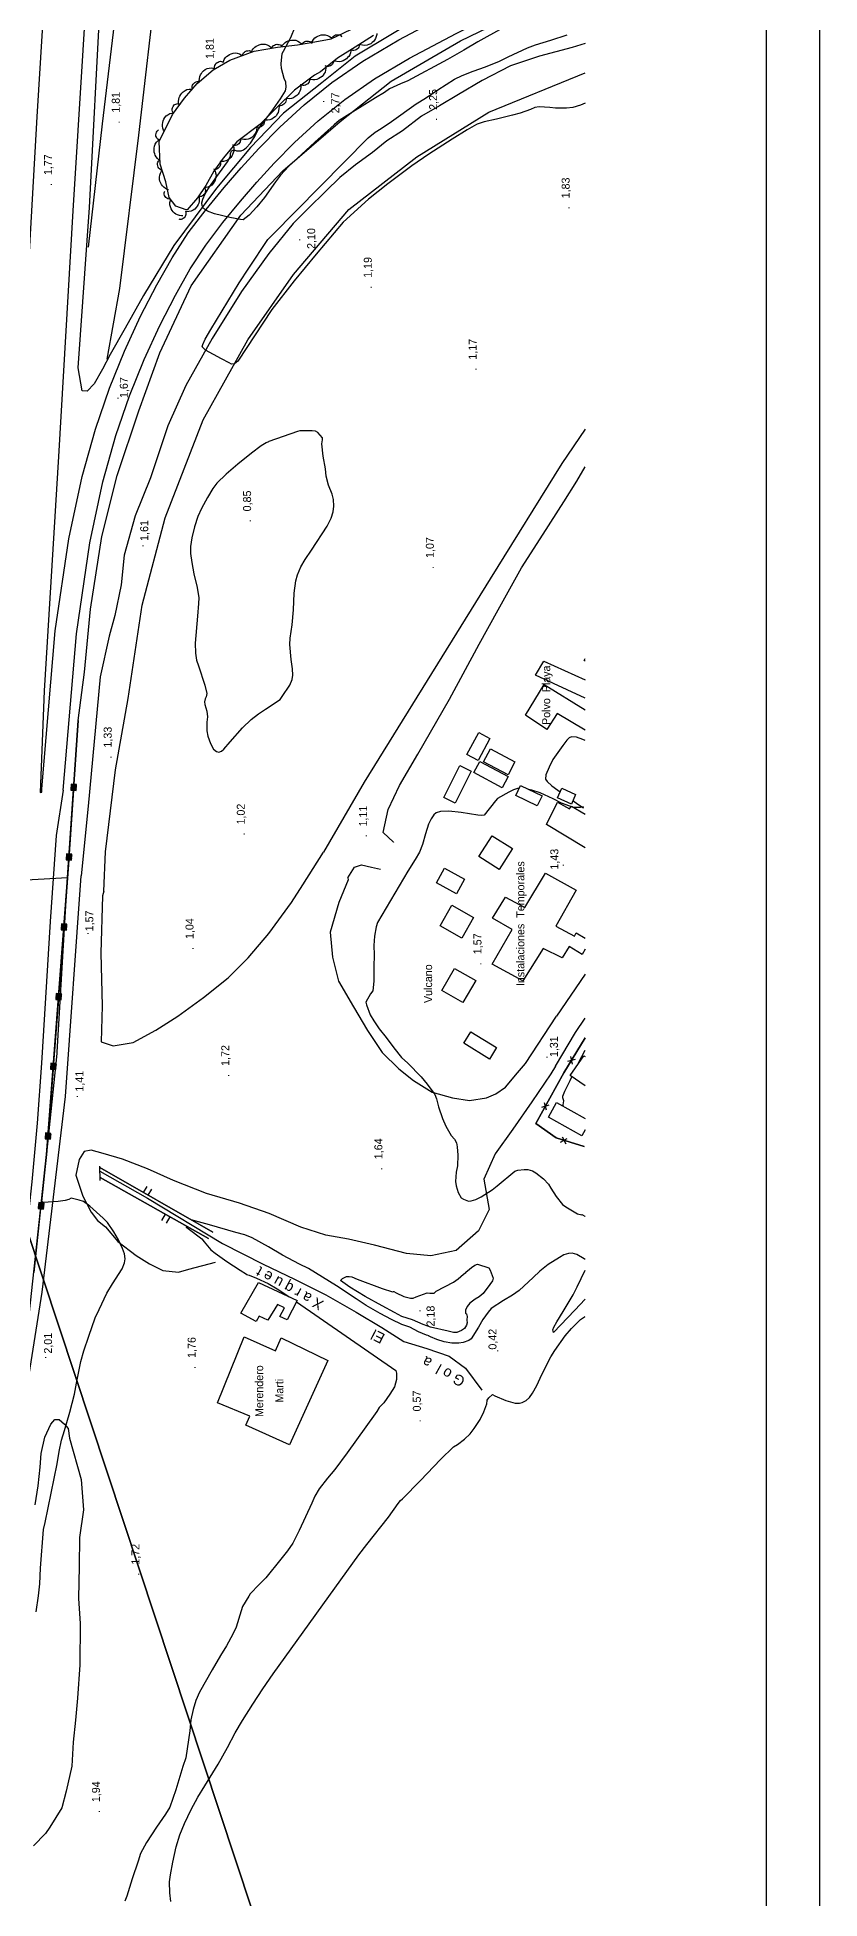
# Model space of a CAD drawing. Extents: x 731854 to 732444, y 4380981 to 4382008.
# Drawn here: x 732297.3 to 732444, y 4381284.5 to 4381633.5 of the extents above; entities that cross this region are included whole.
import ezdxf

# ---------------------------------------------------------------- set-up
doc = ezdxf.new("R2010")
doc.units = 0
doc.linetypes.add('DASHED', pattern=[0])
doc.linetypes.add('HIDDEN', pattern=[0])
doc.layers.get('0').update_dxf_attribs({"linetype": 'CONTINUOUS'})
for name, color, linetype in [('1', 7, 'CONTINUOUS'), ('10', 7, 'CONTINUOUS'), ('11', 7, 'CONTINUOUS'), ('14', 7, 'CONTINUOUS'), ('2', 7, 'CONTINUOUS'), ('24', 7, 'CONTINUOUS'), ('25', 7, 'CONTINUOUS'), ('41', 7, 'CONTINUOUS'), ('44', 7, 'CONTINUOUS'), ('48', 7, 'CONTINUOUS'), ('50', 7, 'CONTINUOUS'), ('53', 7, 'CONTINUOUS'), ('8', 7, 'CONTINUOUS'), ('9', 7, 'CONTINUOUS'), ('PATTERN_CLASS', 7, 'CONTINUOUS')]:
    doc.layers.add(name, color=color, linetype=linetype)

msp = doc.modelspace()

# ---------------------------------------------------------------- linework, layer by layer
at = {"layer": '1', "color": 0, "linetype": 'CONTINUOUS'}
for p, q in [((732400, 4381481.54), (732392.73, 4381485.89)), ((732398.11, 4381441.83), (732396.7, 4381441.47)), ((732397.25, 4381442.38), (732397.58, 4381440.96)), ((732393.2, 4381433.26), (732391.8, 4381432.85)), ((732392.32, 4381433.77), (732392.71, 4381432.37)), ((732395.37, 4381426.35), (732396.66, 4381427.02)), ((732395.68, 4381427.32), (732396.38, 4381426.04)), ((732400, 4381428.61), (732399.38, 4381427.5)), ((732330.22, 4381409.44), (732309.01, 4381421.55)), ((732309.04, 4381419.69), (732329.36, 4381408.25)), ((732317.19, 4381416.88), (732317.85, 4381418.03)), ((732318.06, 4381416.38), (732318.72, 4381417.54)), ((732321.24, 4381412.82), (732320.59, 4381411.66)), ((732322.11, 4381412.33), (732321.46, 4381411.17))]:
    msp.add_line(p, q, dxfattribs=at)
for points in [[(732400, 4381509.58), (732390.69, 4381513.87), (732392.28, 4381516.51), (732400, 4381512.99)], [(732400, 4381516.53), (732399.82, 4381516.61), (732400, 4381517.02)], [(732400, 4381503.55), (732394.73, 4381506.71), (732392.83, 4381503.73), (732388.84, 4381506.36), (732392.32, 4381512.11), (732400, 4381507.37)], [(732382.15, 4381502.03), (732379.94, 4381497.88), (732377.84, 4381499.01), (732380.06, 4381503.15), (732382.15, 4381502.03)], [(732385.54, 4381495.19), (732380.93, 4381497.67), (732382.23, 4381500.09), (732386.84, 4381497.62), (732385.54, 4381495.19)], [(732373.5, 4381490.94), (732376.52, 4381496.98), (732378.65, 4381495.92), (732375.63, 4381489.89), (732373.5, 4381490.94)], [(732380.26, 4381497.68), (732385.55, 4381494.86), (732384.44, 4381492.79), (732379.15, 4381495.62), (732380.26, 4381497.68)], [(732387.89, 4381493.19), (732391.92, 4381491.28), (732391.02, 4381489.4), (732386.99, 4381491.32), (732387.89, 4381493.19)], [(732397.42, 4381489.73), (732394.84, 4381490.89), (732395.64, 4381492.69), (732398.22, 4381491.54), (732397.42, 4381489.73)], [(732392.73, 4381485.89), (732394.83, 4381490.07), (732397.07, 4381488.85), (732397.45, 4381489.35), (732400, 4381487.82)], [(732383.91, 4381477.48), (732380.08, 4381479.91), (732382.54, 4381483.79), (732386.37, 4381481.37), (732383.91, 4381477.48)], [(732375.89, 4381472.92), (732372.14, 4381474.98), (732373.66, 4381477.73), (732377.41, 4381475.67), (732375.89, 4381472.92)], [(732388.33, 4381456.57), (732382.54, 4381459.73), (732386.34, 4381466.21), (732382.6, 4381468.32), (732385.07, 4381472.28), (732388.72, 4381470.33), (732392.56, 4381476.78), (732398.33, 4381473.56), (732394.51, 4381466.81), (732397.99, 4381464.96), (732398.35, 4381465.58), (732400, 4381464.6)], [(732376.87, 4381464.6), (732372.8, 4381466.91), (732375, 4381470.79), (732379.07, 4381468.48), (732376.87, 4381464.6)], [(732400, 4381462.49), (732399.47, 4381461.53), (732397, 4381463), (732395.69, 4381460.89), (732392.14, 4381462.67), (732388.33, 4381456.57)], [(732377.09, 4381452.5), (732373.12, 4381454.79), (732375.51, 4381458.92), (732379.48, 4381456.63), (732377.09, 4381452.5)], [(732382.06, 4381441.92), (732377.26, 4381444.88), (732378.59, 4381447.04), (732383.39, 4381444.08), (732382.06, 4381441.92)], [(732400, 4381445.88), (732396, 4381439.33), (732390.73, 4381429.84), (732394.55, 4381427.14), (732399.8, 4381425.54)], [(732400, 4381436.87), (732397.19, 4381438.8), (732399.76, 4381442.54), (732400, 4381442.37)], [(732399.38, 4381427.5), (732393.12, 4381431), (732394.66, 4381433.76), (732400, 4381430.77)], [(732335.42, 4381394.28), (732338.74, 4381400.04), (732346, 4381396.64), (732344.13, 4381393.01), (732342.78, 4381393.67), (732343.6, 4381395.29), (732342.29, 4381395.89), (732340.52, 4381392.94), (732338.89, 4381393.69), (732338.3, 4381392.71), (732335.42, 4381394.28)], [(732331.05, 4381377.48), (732336.05, 4381389.83), (732341.91, 4381387.2), (732342.98, 4381389.62), (732351.73, 4381385.41), (732344.56, 4381369.57), (732336.4, 4381373.28), (732337.1, 4381374.94), (732331.05, 4381377.48)]]:
    msp.add_lwpolyline(points, dxfattribs=at)
at = {"layer": '10', "color": 0, "linetype": 'CONTINUOUS'}
for p, q in [((732304.92, 4381505.4), (732304.12, 4381493.43)), ((732304.04, 4381492.31), (732303.24, 4381480.34)), ((732303.55, 4381492.42), (732303.62, 4381492.34)), ((732303.56, 4381492.56), (732303.77, 4381492.33)), ((732303.57, 4381492.7), (732303.91, 4381492.32)), ((732303.58, 4381492.84), (732304.05, 4381492.31)), ((732303.59, 4381492.98), (732304.19, 4381492.3)), ((732303.6, 4381493.13), (732304.33, 4381492.29)), ((732303.61, 4381493.27), (732304.47, 4381492.28)), ((732303.62, 4381493.41), (732304.56, 4381492.34)), ((732303.71, 4381493.45), (732304.56, 4381492.48)), ((732303.85, 4381493.44), (732304.57, 4381492.62)), ((732303.99, 4381493.44), (732304.58, 4381492.76)), ((732304.14, 4381493.43), (732304.59, 4381492.9)), ((732304.28, 4381493.42), (732304.6, 4381493.04)), ((732304.42, 4381493.41), (732304.61, 4381493.18)), ((732304.56, 4381493.4), (732304.62, 4381493.33)), ((732302.67, 4381479.33), (732302.75, 4381479.25)), ((732302.68, 4381479.47), (732302.89, 4381479.24)), ((732302.69, 4381479.61), (732303.03, 4381479.23)), ((732302.7, 4381479.75), (732303.17, 4381479.22)), ((732302.71, 4381479.9), (732303.31, 4381479.21)), ((732302.72, 4381480.04), (732303.45, 4381479.2)), ((732302.73, 4381480.18), (732303.59, 4381479.19)), ((732302.74, 4381480.32), (732303.68, 4381479.25)), ((732302.83, 4381480.36), (732303.69, 4381479.39)), ((732302.97, 4381480.36), (732303.7, 4381479.53)), ((732303.12, 4381480.35), (732303.71, 4381479.67)), ((732303.26, 4381480.34), (732303.71, 4381479.81)), ((732303.4, 4381480.33), (732303.72, 4381479.95)), ((732303.54, 4381480.32), (732303.73, 4381480.09)), ((732303.68, 4381480.31), (732303.74, 4381480.24)), ((732302.21, 4381466.14), (732301.3, 4381454.17)), ((732301.73, 4381466.25), (732301.8, 4381466.17)), ((732301.74, 4381466.39), (732301.94, 4381466.16)), ((732301.75, 4381466.53), (732302.08, 4381466.15)), ((732301.76, 4381466.67), (732302.22, 4381466.14)), ((732301.77, 4381466.82), (732302.36, 4381466.13)), ((732301.78, 4381466.96), (732302.5, 4381466.12)), ((732301.79, 4381467.1), (732302.64, 4381466.1)), ((732301.8, 4381467.24), (732302.73, 4381466.16)), ((732301.89, 4381467.28), (732302.74, 4381466.3)), ((732302.04, 4381467.27), (732302.75, 4381466.44)), ((732302.18, 4381467.26), (732302.76, 4381466.58)), ((732302.32, 4381467.25), (732302.77, 4381466.72)), ((732302.46, 4381467.24), (732302.78, 4381466.86)), ((732302.6, 4381467.23), (732302.79, 4381467.01)), ((732302.74, 4381467.22), (732302.8, 4381467.15)), ((732300.77, 4381453.73), (732301.37, 4381453.05)), ((732300.78, 4381453.88), (732301.51, 4381453.03)), ((732300.8, 4381454.02), (732301.65, 4381453.02)), ((732300.81, 4381454.16), (732301.73, 4381453.08)), ((732300.9, 4381454.2), (732301.74, 4381453.22)), ((732301.04, 4381454.19), (732301.75, 4381453.36)), ((732301.18, 4381454.18), (732301.76, 4381453.5)), ((732301.32, 4381454.17), (732301.78, 4381453.64)), ((732301.46, 4381454.16), (732301.79, 4381453.78)), ((732301.6, 4381454.15), (732301.8, 4381453.92)), ((732301.75, 4381454.14), (732301.81, 4381454.07)), ((732301.22, 4381453.06), (732300.31, 4381441.09)), ((732300.73, 4381453.17), (732300.8, 4381453.09)), ((732300.74, 4381453.31), (732300.94, 4381453.08)), ((732300.75, 4381453.45), (732301.08, 4381453.07)), ((732300.76, 4381453.59), (732301.22, 4381453.06)), ((732300.22, 4381439.98), (732299.31, 4381428.01)), ((732299.74, 4381440.09), (732299.81, 4381440.01)), ((732299.75, 4381440.23), (732299.95, 4381440)), ((732299.76, 4381440.37), (732300.09, 4381439.99)), ((732299.77, 4381440.51), (732300.23, 4381439.98)), ((732299.78, 4381440.65), (732300.37, 4381439.96)), ((732299.79, 4381440.79), (732300.51, 4381439.95)), ((732299.8, 4381440.94), (732300.65, 4381439.94)), ((732299.81, 4381441.08), (732300.74, 4381440)), ((732299.9, 4381441.12), (732300.75, 4381440.14)), ((732300.05, 4381441.11), (732300.76, 4381440.28)), ((732300.19, 4381441.1), (732300.77, 4381440.42)), ((732300.33, 4381441.09), (732300.78, 4381440.56)), ((732300.47, 4381441.08), (732300.79, 4381440.7)), ((732300.61, 4381441.07), (732300.8, 4381440.84)), ((732300.75, 4381441.06), (732300.81, 4381440.98)), ((732298.74, 4381427.01), (732298.81, 4381426.93)), ((732298.75, 4381427.15), (732298.95, 4381426.92)), ((732298.76, 4381427.29), (732299.09, 4381426.9)), ((732298.77, 4381427.43), (732299.23, 4381426.89)), ((732298.78, 4381427.57), (732299.38, 4381426.88)), ((732298.79, 4381427.71), (732299.52, 4381426.87)), ((732298.81, 4381427.85), (732299.66, 4381426.86)), ((732298.82, 4381428), (732299.74, 4381426.92)), ((732298.91, 4381428.04), (732299.75, 4381427.06)), ((732299.05, 4381428.03), (732299.76, 4381427.2)), ((732299.19, 4381428.02), (732299.77, 4381427.34)), ((732299.33, 4381428.01), (732299.79, 4381427.48)), ((732299.47, 4381428), (732299.8, 4381427.62)), ((732299.61, 4381427.99), (732299.81, 4381427.76)), ((732299.76, 4381427.98), (732299.82, 4381427.9)), ((732297.9, 4381413.84), (732296.6, 4381401.91)), ((732297.42, 4381413.97), (732297.49, 4381413.89)), ((732297.43, 4381414.11), (732297.63, 4381413.87)), ((732297.45, 4381414.26), (732297.77, 4381413.86)), ((732297.46, 4381414.4), (732297.91, 4381413.84)), ((732297.48, 4381414.54), (732298.05, 4381413.83)), ((732297.5, 4381414.68), (732298.19, 4381413.81)), ((732297.51, 4381414.82), (732298.33, 4381413.8)), ((732297.53, 4381414.96), (732298.42, 4381413.85)), ((732297.62, 4381415), (732298.43, 4381413.99)), ((732297.76, 4381414.98), (732298.45, 4381414.13)), ((732297.9, 4381414.97), (732298.46, 4381414.27)), ((732298.04, 4381414.95), (732298.48, 4381414.41)), ((732298.18, 4381414.94), (732298.49, 4381414.55)), ((732298.32, 4381414.92), (732298.51, 4381414.69)), ((732298.46, 4381414.91), (732298.52, 4381414.83))]:
    msp.add_line(p, q, dxfattribs=at)
for points in [[(732303.62, 4381493.46), (732303.55, 4381492.34), (732304.55, 4381492.28), (732304.63, 4381493.39)], [(732302.74, 4381480.37), (732302.67, 4381479.25), (732303.67, 4381479.19), (732303.75, 4381480.3)], [(732301.81, 4381467.29), (732301.72, 4381466.17), (732302.72, 4381466.1), (732302.81, 4381467.21)], [(732300.81, 4381454.21), (732300.73, 4381453.09), (732301.73, 4381453.02), (732301.81, 4381454.13)], [(732299.82, 4381441.13), (732299.73, 4381440.01), (732300.73, 4381439.94), (732300.82, 4381441.05)], [(732298.82, 4381428.05), (732298.74, 4381426.93), (732299.74, 4381426.86), (732299.82, 4381427.97)], [(732297.53, 4381415.01), (732297.41, 4381413.9), (732298.41, 4381413.79), (732298.53, 4381414.9)]]:
    msp.add_lwpolyline(points, close=True, dxfattribs=at)
for points in [[(732303.16, 4381479.22), (732302.82, 4381474.11), (732302.3, 4381467.25)], [(732299.23, 4381426.89), (732299.01, 4381424.02), (732298.02, 4381414.96)]]:
    msp.add_lwpolyline(points, dxfattribs=at)
at = {"layer": '11', "color": 0, "linetype": 'CONTINUOUS'}
for points in [[(732298.11, 4381492.59), (732300.65, 4381522.19), (732303.19, 4381539.46), (732305.67, 4381551.14), (732308.18, 4381560.03), (732310.81, 4381567.69), (732313.63, 4381574.67), (732316.65, 4381581.19), (732319.67, 4381587.08), (732322.56, 4381592.17), (732325.57, 4381596.8), (732328.91, 4381601.21), (732332.31, 4381605.32), (732335.49, 4381609.01), (732338.83, 4381612.66), (732342.76, 4381616.65), (732347.33, 4381620.84), (732352.5, 4381625.01), (732358.32, 4381629.04), (732365.06, 4381633.02), (732373.94, 4381637.71), (732385.89, 4381643.76), (732399.83, 4381650.54), (732400, 4381650.62)], [(732302.1, 4381492.33), (732304.62, 4381521.67), (732307.11, 4381538.69), (732309.54, 4381550.13), (732311.99, 4381558.81), (732314.55, 4381566.28), (732317.3, 4381573.09), (732320.24, 4381579.44), (732323.18, 4381585.15), (732325.96, 4381590.07), (732328.85, 4381594.51), (732332.08, 4381598.77), (732335.37, 4381602.75), (732338.47, 4381606.34), (732341.72, 4381609.9), (732345.53, 4381613.76), (732349.93, 4381617.81), (732354.91, 4381621.81), (732360.52, 4381625.69), (732367.08, 4381629.57), (732375.82, 4381634.19), (732387.67, 4381640.17), (732400, 4381646.18)]]:
    msp.add_lwpolyline(points, dxfattribs=at)
at = {"layer": '14', "color": 0, "linetype": 'CONTINUOUS'}
msp.add_line((732302.1, 4381492.33), (732300.82, 4381483.84), dxfattribs=at)
for points in [[(732289.14, 4381481.32), (732291.35, 4381513.12), (732294.12, 4381563.46), (732297.26, 4381618.55), (732301.54, 4381688.45)], [(732308.69, 4381688.08), (732306.74, 4381646.21), (732303.92, 4381600.96), (732301.22, 4381554.92), (732298.56, 4381510.96), (732297.82, 4381491.91), (732298.13, 4381491.96), (732298.11, 4381492.59)], [(732300.82, 4381483.84), (732299.69, 4381467.71), (732298.79, 4381453.42), (732298.03, 4381441.13), (732297.23, 4381429.91), (732296.23, 4381418.92), (732295.14, 4381408.46), (732294.06, 4381398.81), (732292.81, 4381388.94), (732291.18, 4381377.79), (732289.12, 4381365.48), (732286.65, 4381352.59), (732284.01, 4381340.29), (732281.44, 4381329.53), (732278.9, 4381319.6), (732276.27, 4381309.33), (732273.25, 4381297.37), (732269.15, 4381281.44)]]:
    msp.add_lwpolyline(points, dxfattribs=at)
at = {"layer": '2', "color": 0, "linetype": 'CONTINUOUS'}
msp.add_lwpolyline([(732309.05, 4381419.13), (732309.05, 4381419.13), (732309.01, 4381421.83)], dxfattribs=at)
at = {"layer": '24', "color": 0, "linetype": 'CONTINUOUS'}
msp.add_lwpolyline([(732322.32, 4381283.96), (732322.15, 4381285.56), (732322.08, 4381287.66), (732322.24, 4381288.94), (732322.68, 4381291.34), (732323.32, 4381294.23), (732323.97, 4381296.44), (732324.85, 4381298.58), (732326.12, 4381301.23), (732327.36, 4381303.51), (732328.72, 4381305.67), (732331.16, 4381309.73), (732332.94, 4381312.83), (732334.4, 4381315.58), (732335.77, 4381317.9), (732337.69, 4381320.98), (732339.54, 4381323.8), (732341.52, 4381326.66), (732357.55, 4381348.96), (732359.08, 4381350.86), (732363.11, 4381356.02), (732364.97, 4381358.56), (732365.41, 4381359.13), (732365.41, 4381359.13), (732365.77, 4381359.48), (732369.14, 4381362.88), (732372.89, 4381366.8), (732375.34, 4381369.23), (732376.08, 4381369.66), (732377.36, 4381370.61), (732378.42, 4381371.63), (732379.2, 4381372.65), (732380.29, 4381374.34), (732381, 4381375.77), (732381.54, 4381377.26), (732381.65, 4381377.92), (732381.65, 4381377.94), (732381.96, 4381378.41), (732382.61, 4381379), (732383.06, 4381378.78), (732385.16, 4381377.92), (732386.89, 4381377.4), (732387.68, 4381377.39), (732388.17, 4381377.5), (732388.92, 4381377.89), (732389.54, 4381378.46), (732390.12, 4381379.28), (732390.93, 4381380.73), (732391.89, 4381382.77), (732393.54, 4381386.1), (732394.33, 4381387.27), (732396.28, 4381390), (732397.47, 4381391.38), (732399.12, 4381393.08), (732399.91, 4381393.59), (732400, 4381393.66)], dxfattribs=at)
at = {"layer": '25', "color": 0, "linetype": 'HIDDEN'}
msp.add_lwpolyline([(732309.02, 4381420.88), (732317.94, 4381415.84), (732332.02, 4381407.32), (732339.64, 4381403.44), (732345.52, 4381400.65), (732351.36, 4381397.71), (732357.06, 4381394.44), (732361.9, 4381391.57), (732365.98, 4381388.98), (732370.33, 4381387.64), (732374.52, 4381386.21), (732377.54, 4381383.94), (732380.6, 4381379.82), (732380.54, 4381379.89), (732380.54, 4381379.89)], dxfattribs=at)
at = {"layer": '41', "color": 0, "linetype": 'DASHED'}
msp.add_lwpolyline([(732340.69, 4381557.69), (732340.65, 4381557.66), (732340.18, 4381557.46), (732339.28, 4381556.88), (732337.44, 4381555.5), (732334.89, 4381553.46), (732332.68, 4381551.57), (732330.95, 4381549.9), (732330.22, 4381548.92), (732329.16, 4381547.23), (732328.04, 4381545.17), (732327.38, 4381543.61), (732326.75, 4381541.69), (732326.23, 4381539.63), (732326.01, 4381538), (732326.03, 4381536.69), (732326.23, 4381535.02), (732326.64, 4381532.86), (732327.25, 4381530.35), (732327.57, 4381528.37), (732327.53, 4381527.32), (732327.3, 4381524.98), (732326.89, 4381519.87), (732326.91, 4381518.03), (732327.12, 4381516.71), (732327.5, 4381515.65), (732328.72, 4381512.04), (732329.07, 4381510.44), (732328.97, 4381509.84), (732328.74, 4381509.44), (732328.65, 4381508.9), (732328.72, 4381508.4), (732329.09, 4381507.16), (732329.19, 4381506.1), (732329.07, 4381505.09), (732329.06, 4381503.44), (732329.27, 4381502.44), (732329.75, 4381501.07), (732330.34, 4381500.01), (732330.85, 4381499.55), (732331.34, 4381499.44), (732331.81, 4381499.63), (732332.24, 4381500.04), (732333.41, 4381501.4), (732335.77, 4381504.02), (732337.37, 4381505.58), (732338.73, 4381506.66), (732340.09, 4381507.51), (732342.82, 4381509.33), (732343.22, 4381509.87), (732344.65, 4381512.02), (732345.09, 4381513.05), (732345.2, 4381513.88), (732345.15, 4381515.05), (732344.9, 4381516.84), (732344.63, 4381519.63), (732344.72, 4381520.85), (732345.04, 4381523.34), (732345.29, 4381526.17), (732345.46, 4381529.28), (732345.73, 4381531.57), (732346.08, 4381532.73), (732346.71, 4381534.21), (732347.5, 4381535.57), (732348.71, 4381537.35), (732351.62, 4381541.8), (732352.39, 4381543.31), (732352.77, 4381544.5), (732352.89, 4381545.57), (732352.82, 4381546.82), (732352.55, 4381547.8), (732351.9, 4381549.53), (732351.46, 4381551.19), (732351.3, 4381552.56), (732350.88, 4381554.94), (732350.62, 4381557.25), (732350.75, 4381558.04), (732350.75, 4381558.38), (732349.87, 4381559.4), (732349.42, 4381559.63), (732348.79, 4381559.69), (732348.39, 4381559.71), (732347, 4381559.73), (732346.49, 4381559.71), (732346.06, 4381559.55), (732340.69, 4381557.69)], dxfattribs=at)
at = {"layer": '44', "color": 0, "linetype": 'CONTINUOUS'}
for points in [[(732384.5, 4381635.19), (732379.88, 4381632.65), (732377.28, 4381631.1), (732374.17, 4381629.34), (732366.73, 4381625.3), (732365.36, 4381624.77), (732363.34, 4381623.82), (732362.41, 4381623.16), (732360.71, 4381622.15), (732353.89, 4381617.92), (732352.93, 4381617.1), (732349.29, 4381613.83), (732344.4, 4381609.28), (732342.85, 4381607.64), (732341.96, 4381606.42), (732339.85, 4381603.44), (732338.44, 4381601.69), (732337, 4381600.17), (732335.88, 4381599.26), (732335.38, 4381599.32), (732333.37, 4381599.71), (732330.53, 4381600.4), (732329.18, 4381600.92), (732328.46, 4381601.42), (732328.17, 4381601.92), (732328.13, 4381602.44), (732328.3, 4381603.17), (732328.74, 4381604.11), (732329.57, 4381605.44), (732330.94, 4381607.4), (732332.97, 4381610.14), (732333.53, 4381611.23), (732333.49, 4381611.73), (732333.68, 4381612.23), (732334.16, 4381612.38), (732334.64, 4381612.23), (732335.48, 4381612.21), (732335.96, 4381612.37), (732336.47, 4381612.77), (732337.26, 4381613.65), (732337.97, 4381614.73), (732338.75, 4381616.27), (732339.12, 4381616.82), (732339.13, 4381616.84), (732339.44, 4381617.28), (732341.12, 4381619.46), (732342.88, 4381621.92), (732343.79, 4381623.48), (732343.91, 4381624.13), (732343.85, 4381625.05), (732343.58, 4381625.76), (732343.05, 4381627.61), (732343.03, 4381628.51), (732343.16, 4381630.42), (732343.42, 4381630.87), (732344.81, 4381633.48), (732345.65, 4381635.42)], [(732400, 4381621.14), (732399.11, 4381620.76), (732397.68, 4381620.35), (732396.53, 4381620.23), (732394.47, 4381620.17), (732393.36, 4381620.34), (732391.37, 4381620.48), (732390.55, 4381620.32), (732389.73, 4381619.94), (732387.85, 4381619.25), (732386.37, 4381618.91), (732383.39, 4381618.12), (732381.06, 4381617.65), (732379.75, 4381617.19), (732379.66, 4381617.14), (732377.85, 4381616.11), (732375.09, 4381614.41), (732370.7, 4381611.58), (732367.52, 4381609.39), (732362.99, 4381605.99), (732359.38, 4381603.16), (732354.64, 4381598.84), (732349.55, 4381592.83), (732345.43, 4381587.8), (732341.25, 4381582.43), (732334.9, 4381572.74), (732334.26, 4381572.24), (732333.71, 4381572.19), (732333.28, 4381572.48), (732331.82, 4381573.21), (732328.79, 4381574.85), (732328.16, 4381575.44), (732328.29, 4381575.92), (732328.76, 4381576.9), (732329.81, 4381578.69), (732335.14, 4381587.46), (732336.91, 4381590.19), (732340.52, 4381595.56), (732341.34, 4381596.42), (732359.33, 4381614.63), (732360.64, 4381615.71), (732361.77, 4381616.39), (732363.68, 4381617.71), (732368.32, 4381621.04), (732370.08, 4381622.1), (732372.4, 4381623.64), (732375.5, 4381625.61), (732376.95, 4381626.32), (732379, 4381627.16), (732381.31, 4381627.96), (732383.97, 4381629), (732385.58, 4381629.81), (732389.19, 4381631.54), (732390.7, 4381632.06), (732393.56, 4381632.92), (732396.61, 4381633.96)], [(732400, 4381501.62), (732399.59, 4381501.84), (732398.4, 4381502.25), (732397.46, 4381502.35), (732396.99, 4381502.15), (732396.54, 4381501.71), (732395.82, 4381500.73), (732393.97, 4381498.05), (732393.23, 4381496.66), (732392.65, 4381495.19), (732392.56, 4381494.37), (732392.86, 4381493.96), (732393.74, 4381493.13), (732394.88, 4381492.31), (732395.33, 4381492)], [(732387.62, 4381492.62), (732387.32, 4381492.63), (732386.54, 4381492.42), (732385.67, 4381491.98), (732383.58, 4381490.78), (732383.22, 4381490.31), (732381.07, 4381487.65), (732380.57, 4381487.55), (732379.87, 4381487.64), (732376.73, 4381488.14), (732374.44, 4381488.36), (732372.86, 4381488.33), (732372.07, 4381488.08), (732371.63, 4381487.69), (732371.12, 4381486.96), (732370.65, 4381485.94), (732370.04, 4381484.17), (732369.49, 4381482.13), (732368.92, 4381480.73), (732368.15, 4381479.34), (732366.78, 4381477.13), (732361.05, 4381467.51), (732360.82, 4381466.69), (732360.51, 4381464.96), (732360.38, 4381463.23), (732360.43, 4381461.48), (732360.35, 4381459.23), (732360.39, 4381456.5), (732360.17, 4381454.73), (732359.77, 4381454.16), (732358.86, 4381452.57), (732359, 4381452.09), (732359.71, 4381450.23), (732360.36, 4381449.08), (732361.4, 4381447.58), (732362.7, 4381445.98), (732364.13, 4381444), (732365.59, 4381442.23), (732366.73, 4381441.13), (732369.24, 4381438.6), (732370.4, 4381437.19), (732371.82, 4381435.25), (732372.13, 4381434.46), (732372.52, 4381432.96), (732373.24, 4381430.75), (732373.9, 4381429.32), (732374.89, 4381427.55), (732375.5, 4381426.92), (732375.88, 4381426.19), (732376.01, 4381425.48), (732376.11, 4381423.91), (732376.07, 4381421.91), (732375.84, 4381420.73), (732375.68, 4381418.98), (732375.82, 4381418.13), (732376.22, 4381416.9), (732376.76, 4381415.91), (732377.19, 4381415.64), (732378.16, 4381415.28), (732378.66, 4381415.31), (732379.53, 4381415.58), (732380.51, 4381416.1), (732382.59, 4381417.36), (732383.5, 4381418.15), (732386.82, 4381420.92), (732387.37, 4381421.09), (732388.54, 4381421.21)], [(732397.7, 4381490.36), (732398.66, 4381489.69), (732399.68, 4381489.02), (732399.64, 4381489.19), (732399.14, 4381489.1), (732397.91, 4381489.09), (732397.11, 4381489.31), (732395.56, 4381489.92), (732394.01, 4381490.71), (732391.55, 4381491.85), (732390.02, 4381492.35), (732389.45, 4381492.45)], [(732297.04, 4381338.25), (732297.52, 4381341.29), (732297.73, 4381343.54), (732297.89, 4381346.44), (732298.42, 4381353.71), (732298.72, 4381355.03), (732301.03, 4381366), (732301.37, 4381368.31), (732301.84, 4381370.48), (732302.39, 4381372.26), (732303.39, 4381375.73), (732304.26, 4381379.08), (732304.64, 4381381.17), (732305.46, 4381385.23), (732306.02, 4381387.21), (732306.91, 4381389.94), (732308.1, 4381393.36), (732308.85, 4381394.98), (732310.34, 4381398.02), (732311.37, 4381399.75), (732313.17, 4381402.6), (732313.65, 4381403.73), (732313.73, 4381404.48), (732313.61, 4381405.42), (732313.27, 4381406.4), (732312.52, 4381408.03), (732311.65, 4381409.5), (732310.42, 4381411.27), (732309.62, 4381412.05), (732307.15, 4381414.33), (732305.91, 4381415.21), (732305.15, 4381415.48), (732303.6, 4381415.84), (732303.18, 4381415.55), (732302.53, 4381415.38), (732301.2, 4381415.23), (732298.4, 4381415.03), (732298.31, 4381415.09), (732298.23, 4381415.11), (732298.13, 4381415.16), (732300.99, 4381442.96), (732301, 4381443.19), (732302.94, 4381475.87), (732302.94, 4381475.87), (732288.58, 4381475.08)], [(732398.61, 4381440.86), (732398.78, 4381441.23), (732400, 4381443.58)], [(732395.94, 4381433.05), (732395.88, 4381433.35), (732395.98, 4381434.08), (732395.83, 4381434.66), (732395.84, 4381434.85), (732395.84, 4381434.98), (732396.21, 4381435.88), (732397.22, 4381437.92), (732397.53, 4381438.57)], [(732388.54, 4381421.21), (732389.27, 4381421.21), (732390.16, 4381420.98), (732390.74, 4381420.6), (732392.21, 4381419.44), (732393.12, 4381418.46), (732393.54, 4381417.69), (732394.59, 4381416.13), (732395.76, 4381414.67), (732396.4, 4381414.23), (732398.55, 4381412.92), (732399.36, 4381412.69), (732399.43, 4381412.77), (732399.51, 4381412.73), (732399.92, 4381412.44), (732400, 4381412.41)], [(732400, 4381404.35), (732399.84, 4381404.46), (732398.47, 4381405.25), (732397.59, 4381405.5), (732396.89, 4381405.46), (732395.98, 4381405.19), (732395.18, 4381404.73), (732393.08, 4381403.37), (732391.5, 4381402.15), (732390.26, 4381400.96), (732387.61, 4381398.52), (732386.39, 4381397.65), (732384.71, 4381396.65), (732382.35, 4381395.11), (732381.81, 4381394.48), (732380.83, 4381393.1), (732380, 4381391.62), (732378.64, 4381389.46), (732378.18, 4381389.17), (732377.16, 4381388.75), (732376.34, 4381388.65), (732374.99, 4381388.67), (732373.55, 4381388.9), (732372.17, 4381389.3), (732371.01, 4381389.84), (732370.69, 4381389.96), (732370.73, 4381390.02), (732370.24, 4381390.16), (732368.75, 4381390.77), (732367.12, 4381391.62), (732365.66, 4381392.17), (732363.71, 4381393.07), (732361.54, 4381394.21), (732358.96, 4381395.71), (732357.08, 4381396.96), (732353.36, 4381399.37), (732348.12, 4381402.62), (732346.42, 4381403.48), (732343.26, 4381405.17), (732340.64, 4381406.69), (732337.57, 4381408.38), (732336.16, 4381408.94), (732334.48, 4381409.42), (732329.54, 4381410.85), (732326.11, 4381411.75)], [(732325.21, 4381410.46), (732325.18, 4381410.42), (732325.59, 4381410.14), (732328.13, 4381408.21), (732328.57, 4381407.61), (732329.81, 4381406.17), (732330.65, 4381405.51), (732332.8, 4381403.98), (732335.33, 4381402.31), (732336.48, 4381401.56), (732336.52, 4381401.54), (732337.01, 4381401.41), (732338.4, 4381400.85), (732340.58, 4381399.82), (732342.26, 4381398.84), (732344.23, 4381397.53), (732344.5, 4381397.34)], [(732381.95, 4381402.76), (732381.97, 4381402.75), (732382.2, 4381402.3), (732382.75, 4381400.83), (732382.6, 4381400.35), (732382.14, 4381399.62), (732380.9, 4381397.94), (732380.15, 4381397.3), (732379.36, 4381396.9), (732378.38, 4381396.17), (732377.86, 4381395.53), (732377.58, 4381394.82), (732377.57, 4381394.27), (732377.74, 4381394.13), (732377.88, 4381393.65), (732377.83, 4381393.02), (732377.88, 4381392.42), (732377.9, 4381392.48), (732377.76, 4381392), (732377.36, 4381391.42), (732376.8, 4381391.02), (732375.97, 4381390.67), (732375.34, 4381390.67), (732374.33, 4381390.87), (732371.03, 4381391.61), (732369.61, 4381392.12), (732367.6, 4381393), (732365.65, 4381393.67), (732364.25, 4381394.36), (732361.94, 4381395.62), (732358.77, 4381397.42), (732355.9, 4381399.17), (732354.11, 4381400.42), (732354.49, 4381400.77), (732355.25, 4381401.16), (732355.76, 4381401.16), (732356.27, 4381401.07), (732357.26, 4381400.67), (732361.95, 4381398.87), (732363.91, 4381398.29), (732364.05, 4381398.34), (732364.14, 4381398.34), (732364.57, 4381398.08), (732366, 4381397.42), (732367.26, 4381397.07), (732367.76, 4381397.08), (732368.3, 4381397.32), (732370.41, 4381398.1), (732370.9, 4381398), (732371.72, 4381398), (732372.04, 4381398.4), (732372.07, 4381398.42), (732375.34, 4381400.06), (732375.75, 4381400.37), (732376.18, 4381400.71), (732377.22, 4381401.59), (732377.6, 4381401.92), (732377.66, 4381401.96), (732378.3, 4381402.53), (732378.7, 4381402.82), (732379.33, 4381403.27), (732379.79, 4381403.46), (732379.82, 4381403.44), (732381.95, 4381402.76)], [(732400, 4381396.91), (732398.07, 4381394.82), (732394.08, 4381390.66), (732393.96, 4381391.15), (732394.12, 4381391.64), (732394.67, 4381392.65), (732395.88, 4381394.57), (732397.76, 4381397.69), (732398.48, 4381399.23), (732400, 4381402.33)], [(732345.87, 4381396.39), (732364.5, 4381383.53), (732364.63, 4381383.04), (732364.64, 4381381.8), (732364.23, 4381380.48), (732363.39, 4381379.06), (732362.27, 4381377.48), (732361.48, 4381376.73), (732361.35, 4381376.6), (732360.95, 4381375.83), (732360.66, 4381375.41), (732355.39, 4381368.06), (732353.09, 4381364.96), (732351.66, 4381363.3), (732350.13, 4381361.31), (732349.33, 4381359.96), (732348.74, 4381358.62), (732346.39, 4381353.5), (732345.18, 4381351.17), (732344.22, 4381349.71), (732342.97, 4381348.12), (732340.11, 4381344.61), (732338.95, 4381343.46), (732337.14, 4381341.55), (732337.2, 4381341.63), (732336.91, 4381341.21), (732335.76, 4381339.28), (732335.53, 4381338.46), (732334.56, 4381335.4), (732333.95, 4381334.1), (732332.75, 4381331.86), (732331.61, 4381330.05), (732330.07, 4381327.41), (732327.71, 4381323.19), (732327.03, 4381321.62), (732326.5, 4381319.96), (732326.05, 4381318.03), (732325.85, 4381315.96), (732325.12, 4381310.86), (732324.57, 4381309.26), (732323.23, 4381304.9), (732322.13, 4381301.61), (732321.3, 4381300.3), (732319.64, 4381297.92), (732317.73, 4381295.02), (732316.6, 4381292.96), (732316.16, 4381291.53), (732315.06, 4381288.23), (732314.05, 4381284.96), (732313.71, 4381284)]]:
    msp.add_lwpolyline(points, dxfattribs=at)
at = {"layer": '53', "color": 0, "linetype": 'CONTINUOUS'}
for points in [[(732337.46, 4381630.83), (732337.55, 4381631.05), (732337.77, 4381631.34), (732338.06, 4381631.65), (732338.32, 4381631.83), (732338.61, 4381631.97), (732338.9, 4381632.1), (732339.24, 4381632.18), (732339.62, 4381632.2), (732340.01, 4381632.17), (732340.38, 4381632.06), (732340.77, 4381631.87), (732341.06, 4381631.64), (732341.22, 4381631.46), (732341.36, 4381631.69), (732341.55, 4381631.92), (732341.73, 4381632.03), (732341.92, 4381632.12), (732342.18, 4381632.17), (732342.4, 4381632.16), (732342.65, 4381632.13), (732342.86, 4381632.05), (732342.99, 4381631.9), (732343.1, 4381631.79)], [(732343.11, 4381631.74), (732343.21, 4381631.95), (732343.45, 4381632.23), (732343.75, 4381632.52), (732344.03, 4381632.68), (732344.32, 4381632.8), (732344.62, 4381632.91), (732344.97, 4381632.97), (732345.34, 4381632.97), (732345.73, 4381632.92), (732346.1, 4381632.79), (732346.47, 4381632.57), (732346.75, 4381632.33), (732346.9, 4381632.13), (732347.06, 4381632.36), (732347.26, 4381632.57), (732347.45, 4381632.67), (732347.64, 4381632.75), (732347.9, 4381632.78), (732348.12, 4381632.76), (732348.37, 4381632.71), (732348.57, 4381632.62), (732348.69, 4381632.46), (732348.8, 4381632.34)], [(732348.77, 4381632.56), (732348.85, 4381632.77), (732349.07, 4381633.07), (732349.34, 4381633.39), (732349.6, 4381633.57), (732349.89, 4381633.71), (732350.18, 4381633.85), (732350.52, 4381633.93), (732350.89, 4381633.96), (732351.28, 4381633.94), (732351.66, 4381633.84), (732352.05, 4381633.65), (732352.35, 4381633.43), (732352.51, 4381633.25), (732352.65, 4381633.49), (732352.83, 4381633.72), (732353.01, 4381633.83), (732353.2, 4381633.93), (732353.46, 4381633.97), (732353.68, 4381633.98), (732353.93, 4381633.94), (732354.14, 4381633.87), (732354.28, 4381633.72), (732354.39, 4381633.61)], [(732360.92, 4381634.22), (732360.93, 4381633.99), (732360.83, 4381633.63), (732360.69, 4381633.24), (732360.52, 4381632.97), (732360.3, 4381632.73), (732360.09, 4381632.49), (732359.8, 4381632.29), (732359.47, 4381632.13), (732359.1, 4381632), (732358.71, 4381631.95), (732358.28, 4381631.99), (732357.92, 4381632.08), (732357.7, 4381632.19), (732357.66, 4381631.91), (732357.57, 4381631.64), (732357.45, 4381631.46), (732357.31, 4381631.3), (732357.09, 4381631.16), (732356.89, 4381631.08), (732356.64, 4381631.02), (732356.42, 4381631.01), (732356.24, 4381631.09), (732356.09, 4381631.16)], [(732327.66, 4381625.13), (732327.62, 4381625.36), (732327.66, 4381625.73), (732327.74, 4381626.14), (732327.87, 4381626.43), (732328.04, 4381626.7), (732328.22, 4381626.97), (732328.47, 4381627.21), (732328.78, 4381627.43), (732329.12, 4381627.61), (732329.5, 4381627.71), (732329.93, 4381627.75), (732330.3, 4381627.71), (732330.54, 4381627.63), (732330.53, 4381627.91), (732330.57, 4381628.2), (732330.67, 4381628.39), (732330.78, 4381628.57), (732330.98, 4381628.74), (732331.17, 4381628.85), (732331.4, 4381628.95), (732331.62, 4381628.99), (732331.81, 4381628.94), (732331.97, 4381628.9)], [(732332.12, 4381628.75), (732332.17, 4381628.98), (732332.33, 4381629.31), (732332.55, 4381629.67), (732332.78, 4381629.89), (732333.04, 4381630.08), (732333.3, 4381630.27), (732333.62, 4381630.41), (732333.98, 4381630.5), (732334.37, 4381630.55), (732334.76, 4381630.51), (732335.18, 4381630.39), (732335.51, 4381630.22), (732335.7, 4381630.07), (732335.8, 4381630.33), (732335.94, 4381630.58), (732336.1, 4381630.73), (732336.26, 4381630.85), (732336.51, 4381630.94), (732336.73, 4381630.98), (732336.98, 4381630.99), (732337.2, 4381630.95), (732337.36, 4381630.83), (732337.49, 4381630.74)], [(732356.09, 4381631.16), (732356.09, 4381630.93), (732356, 4381630.57), (732355.85, 4381630.18), (732355.68, 4381629.91), (732355.46, 4381629.67), (732355.24, 4381629.44), (732354.96, 4381629.24), (732354.62, 4381629.08), (732354.25, 4381628.95), (732353.86, 4381628.91), (732353.43, 4381628.94), (732353.07, 4381629.04), (732352.85, 4381629.15), (732352.81, 4381628.88), (732352.72, 4381628.6), (732352.6, 4381628.42), (732352.46, 4381628.27), (732352.24, 4381628.13), (732352.03, 4381628.05), (732351.79, 4381627.99), (732351.57, 4381627.98), (732351.38, 4381628.07), (732351.24, 4381628.13)], [(732323.85, 4381620.87), (732323.78, 4381621.09), (732323.77, 4381621.46), (732323.79, 4381621.88), (732323.88, 4381622.19), (732324.02, 4381622.48), (732324.16, 4381622.76), (732324.38, 4381623.04), (732324.65, 4381623.29), (732324.97, 4381623.52), (732325.33, 4381623.67), (732325.75, 4381623.77), (732326.12, 4381623.78), (732326.37, 4381623.74), (732326.33, 4381624.01), (732326.33, 4381624.3), (732326.4, 4381624.5), (732326.48, 4381624.69), (732326.66, 4381624.89), (732326.83, 4381625.03), (732327.05, 4381625.16), (732327.26, 4381625.23), (732327.46, 4381625.2), (732327.61, 4381625.18)], [(732346.64, 4381624.7), (732346.7, 4381624.48), (732346.68, 4381624.11), (732346.62, 4381623.69), (732346.51, 4381623.4), (732346.35, 4381623.12), (732346.18, 4381622.84), (732345.94, 4381622.58), (732345.65, 4381622.36), (732345.32, 4381622.15), (732344.95, 4381622.03), (732344.51, 4381621.97), (732344.15, 4381621.99), (732343.91, 4381622.05), (732343.93, 4381621.78), (732343.9, 4381621.49), (732343.81, 4381621.29), (732343.71, 4381621.11), (732343.52, 4381620.93), (732343.34, 4381620.8), (732343.11, 4381620.69), (732342.9, 4381620.64), (732342.7, 4381620.68), (732342.55, 4381620.71)], [(732351.38, 4381627.94), (732351.4, 4381627.71), (732351.34, 4381627.35), (732351.23, 4381626.95), (732351.07, 4381626.67), (732350.87, 4381626.41), (732350.67, 4381626.16), (732350.4, 4381625.94), (732350.08, 4381625.75), (732349.72, 4381625.6), (732349.34, 4381625.52), (732348.91, 4381625.52), (732348.54, 4381625.59), (732348.31, 4381625.68), (732348.29, 4381625.41), (732348.23, 4381625.12), (732348.12, 4381624.94), (732347.99, 4381624.77), (732347.78, 4381624.62), (732347.58, 4381624.52), (732347.34, 4381624.44), (732347.13, 4381624.42), (732346.94, 4381624.49), (732346.79, 4381624.54)], [(732321.06, 4381615.89), (732320.93, 4381616.09), (732320.82, 4381616.44), (732320.74, 4381616.85), (732320.75, 4381617.17), (732320.8, 4381617.49), (732320.87, 4381617.8), (732321, 4381618.12), (732321.2, 4381618.44), (732321.45, 4381618.74), (732321.76, 4381618.98), (732322.14, 4381619.18), (732322.5, 4381619.28), (732322.74, 4381619.31), (732322.63, 4381619.56), (732322.56, 4381619.84), (732322.58, 4381620.06), (732322.61, 4381620.26), (732322.72, 4381620.5), (732322.86, 4381620.68), (732323.03, 4381620.86), (732323.22, 4381620.98), (732323.42, 4381621), (732323.57, 4381621.03)], [(732342.54, 4381620.72), (732342.6, 4381620.49), (732342.58, 4381620.13), (732342.53, 4381619.71), (732342.42, 4381619.41), (732342.26, 4381619.13), (732342.1, 4381618.85), (732341.87, 4381618.59), (732341.58, 4381618.36), (732341.25, 4381618.15), (732340.88, 4381618.03), (732340.45, 4381617.96), (732340.08, 4381617.98), (732339.84, 4381618.03), (732339.86, 4381617.76), (732339.84, 4381617.47), (732339.75, 4381617.27), (732339.66, 4381617.09), (732339.47, 4381616.9), (732339.29, 4381616.77), (732339.06, 4381616.66), (732338.85, 4381616.6), (732338.65, 4381616.65), (732338.5, 4381616.68)], [(732320.28, 4381610.39), (732320.07, 4381610.51), (732319.81, 4381610.76), (732319.54, 4381611.08), (732319.39, 4381611.36), (732319.29, 4381611.67), (732319.19, 4381611.98), (732319.16, 4381612.32), (732319.18, 4381612.7), (732319.25, 4381613.08), (732319.4, 4381613.44), (732319.65, 4381613.8), (732319.9, 4381614.06), (732320.11, 4381614.2), (732319.89, 4381614.37), (732319.69, 4381614.58), (732319.6, 4381614.78), (732319.53, 4381614.97), (732319.52, 4381615.23), (732319.55, 4381615.46), (732319.62, 4381615.7), (732319.72, 4381615.89), (732319.88, 4381616.01), (732320.01, 4381616.11)], [(732338.43, 4381616.75), (732338.46, 4381616.52), (732338.39, 4381616.15), (732338.29, 4381615.75), (732338.13, 4381615.47), (732337.94, 4381615.21), (732337.74, 4381614.96), (732337.48, 4381614.73), (732337.16, 4381614.54), (732336.8, 4381614.38), (732336.42, 4381614.31), (732335.98, 4381614.3), (732335.62, 4381614.37), (732335.39, 4381614.46), (732335.37, 4381614.18), (732335.31, 4381613.89), (732335.2, 4381613.71), (732335.08, 4381613.54), (732334.87, 4381613.38), (732334.67, 4381613.28), (732334.43, 4381613.2), (732334.21, 4381613.18), (732334.02, 4381613.24), (732333.87, 4381613.29)], [(732334.03, 4381613.13), (732334.11, 4381612.91), (732334.12, 4381612.54), (732334.11, 4381612.12), (732334.03, 4381611.82), (732333.9, 4381611.52), (732333.76, 4381611.23), (732333.55, 4381610.95), (732333.29, 4381610.69), (732332.97, 4381610.46), (732332.62, 4381610.3), (732332.19, 4381610.19), (732331.83, 4381610.18), (732331.58, 4381610.21), (732331.63, 4381609.94), (732331.63, 4381609.65), (732331.57, 4381609.44), (732331.49, 4381609.25), (732331.32, 4381609.05), (732331.15, 4381608.91), (732330.93, 4381608.77), (732330.73, 4381608.7), (732330.53, 4381608.72), (732330.37, 4381608.74)], [(732321.87, 4381604.92), (732321.64, 4381604.97), (732321.32, 4381605.15), (732320.97, 4381605.39), (732320.76, 4381605.62), (732320.58, 4381605.89), (732320.41, 4381606.16), (732320.28, 4381606.49), (732320.2, 4381606.85), (732320.17, 4381607.24), (732320.22, 4381607.63), (732320.36, 4381608.04), (732320.54, 4381608.36), (732320.7, 4381608.55), (732320.45, 4381608.66), (732320.2, 4381608.81), (732320.06, 4381608.97), (732319.94, 4381609.14), (732319.86, 4381609.39), (732319.83, 4381609.61), (732319.83, 4381609.87), (732319.88, 4381610.08), (732320.01, 4381610.24), (732320.1, 4381610.36)], [(732330.52, 4381608.61), (732330.64, 4381608.41), (732330.72, 4381608.05), (732330.79, 4381607.64), (732330.76, 4381607.32), (732330.69, 4381607.01), (732330.61, 4381606.7), (732330.46, 4381606.38), (732330.24, 4381606.08), (732329.98, 4381605.79), (732329.66, 4381605.57), (732329.26, 4381605.39), (732328.9, 4381605.3), (732328.66, 4381605.29), (732328.75, 4381605.03), (732328.81, 4381604.75), (732328.78, 4381604.53), (732328.74, 4381604.33), (732328.61, 4381604.1), (732328.47, 4381603.93), (732328.28, 4381603.76), (732328.09, 4381603.65), (732327.89, 4381603.63), (732327.73, 4381603.62)], [(732324.56, 4381600.03), (732324.33, 4381600), (732323.96, 4381600.07), (732323.56, 4381600.19), (732323.28, 4381600.34), (732323.03, 4381600.54), (732322.78, 4381600.74), (732322.56, 4381601.01), (732322.37, 4381601.33), (732322.22, 4381601.69), (732322.15, 4381602.08), (732322.15, 4381602.51), (732322.22, 4381602.87), (732322.31, 4381603.1), (732322.03, 4381603.12), (732321.75, 4381603.19), (732321.57, 4381603.3), (732321.4, 4381603.43), (732321.25, 4381603.64), (732321.15, 4381603.84), (732321.07, 4381604.08), (732321.05, 4381604.3), (732321.12, 4381604.49), (732321.17, 4381604.64)], [(732327.56, 4381603.72), (732327.64, 4381603.5), (732327.65, 4381603.13), (732327.64, 4381602.71), (732327.55, 4381602.41), (732327.42, 4381602.11), (732327.28, 4381601.83), (732327.07, 4381601.55), (732326.8, 4381601.29), (732326.49, 4381601.06), (732326.13, 4381600.9), (732325.7, 4381600.8), (732325.34, 4381600.79), (732325.09, 4381600.82), (732325.14, 4381600.55), (732325.14, 4381600.26), (732325.07, 4381600.05), (732324.99, 4381599.86), (732324.82, 4381599.66), (732324.65, 4381599.52), (732324.43, 4381599.39), (732324.22, 4381599.32), (732324.02, 4381599.34), (732323.87, 4381599.36)]]:
    msp.add_lwpolyline(points, dxfattribs=at)
at = {"layer": '8', "color": 0, "linetype": 'DASHED'}
msp.add_line((732400, 4381457.8), (732394.62, 4381449.98), dxfattribs=at)
for points in [[(732306.9, 4381594.17), (732309.53, 4381617.25), (732312.85, 4381645.42), (732316.58, 4381668.98), (732317.64, 4381687.62)], [(732400, 4381632.33), (732397.57, 4381631.59), (732391.46, 4381629.92), (732386, 4381628.15), (732380.7, 4381625.38), (732376.23, 4381622.79), (732372.67, 4381620.66), (732369.33, 4381618.67), (732365.76, 4381615.94), (732362.83, 4381614.07), (732360.12, 4381611.92), (732356.93, 4381609.57), (732354, 4381607.19), (732351.38, 4381604.62), (732348.09, 4381601.39), (732345.27, 4381598.57), (732340.67, 4381592.94), (732335.55, 4381585.85), (732330.04, 4381577.03), (732325.14, 4381568.23), (732321.77, 4381560.66), (732318.52, 4381550.88), (732315.65, 4381543.76), (732313.55, 4381536.42), (732313.03, 4381530.82), (732311.84, 4381525.05), (732310.77, 4381521.23), (732309.09, 4381513.58), (732306.81, 4381489.33), (732305.52, 4381476.26)], [(732400, 4381559.99), (732395.63, 4381553.55), (732382.2, 4381531.98), (732358.54, 4381493.82), (732350.96, 4381480.69)], [(732310.03, 4381444.87), (732311.48, 4381444.4), (732315.25, 4381445.04), (732319.48, 4381447.35), (732323.63, 4381449.94), (732328.41, 4381453.44), (732333.09, 4381457.12), (732336.81, 4381460.92), (732340.7, 4381465.44), (732344.92, 4381471.26), (732347.08, 4381474.57), (732350.96, 4381480.69)], [(732355.52, 4381475.89), (732356.74, 4381477.92), (732358.07, 4381478.34), (732359.97, 4381477.89), (732361.61, 4381477.52)], [(732167.6, 4381003.48), (732174.76, 4381018.09), (732183.97, 4381037.94), (732195.6, 4381062.85), (732203.7, 4381080.5), (732211.27, 4381096.46), (732218.29, 4381110.6), (732226, 4381128.23), (732232.73, 4381144.42), (732242.26, 4381168.36), (732251.23, 4381194.34), (732258.36, 4381216.76), (732266.73, 4381240.59), (732272.4, 4381266.42), (732279.48, 4381296.41), (732286.64, 4381328.21), (732293, 4381365.33), (732298.18, 4381398.21), (732302.57, 4381434.89), (732305.52, 4381476.26)], [(732355.52, 4381475.89), (732355.59, 4381475.52), (732353.8, 4381471.29), (732352.16, 4381465.69), (732352.62, 4381461.03), (732353.75, 4381456.53), (732356.58, 4381451.71), (732359.21, 4381447.29), (732361.97, 4381443.16), (732365.04, 4381440.09), (732367.82, 4381437.91), (732371.32, 4381435.69), (732375.16, 4381434.63), (732378.33, 4381434.13), (732381.5, 4381434.65), (732383.25, 4381435.41), (732385.06, 4381436.67), (732387.31, 4381439.31), (732388.81, 4381441.09), (732394.62, 4381449.98)], [(732394.47, 4381440.55), (732398.17, 4381446.92), (732400, 4381449.58)]]:
    msp.add_lwpolyline(points, dxfattribs=at)
at = {"layer": '8', "color": 0, "linetype": 'CONTINUOUS'}
for points in [[(732400, 4381663.28), (732398.18, 4381663.81), (732387.32, 4381664.6), (732372.81, 4381664.1), (732349.34, 4381663.62), (732337.13, 4381663.92), (732322.71, 4381665.28), (732319.68, 4381644.82), (732316.26, 4381615.17), (732312.66, 4381586.37), (732310.29, 4381573.17)], [(732309.72, 4381473.41), (732310.05, 4381480.75), (732311.91, 4381496.11), (732314.34, 4381509.5), (732316.94, 4381527), (732321.28, 4381543.39), (732328.39, 4381561.76), (732336.74, 4381576.79), (732345.3, 4381589.02), (732355.68, 4381601.21), (732368.45, 4381611.1), (732381.95, 4381619.42), (732400, 4381626.8)], [(732364.13, 4381482.63), (732364.07, 4381482.6), (732362.16, 4381484.4), (732363.08, 4381488.73), (732365.21, 4381493.21), (732368.63, 4381499.1), (732374.58, 4381509.39), (732380.1, 4381519.71), (732383.71, 4381526.11), (732388.05, 4381534), (732392.12, 4381540.33), (732395.99, 4381546.4), (732398.43, 4381550.25), (732400, 4381552.93)], [(732309.72, 4381473.41), (732309.53, 4381472.52), (732309.18, 4381461.78), (732309.42, 4381451.92), (732309.26, 4381445.11), (732310.03, 4381444.87)], [(732394.47, 4381440.55), (732393.59, 4381439.13), (732390.03, 4381433.92), (732386.42, 4381428.79), (732383.16, 4381424.15), (732381.03, 4381419.4), (732382.03, 4381413.71), (732380.03, 4381409.73), (732375.8, 4381406.01), (732371.06, 4381405.04), (732366.5, 4381405.44), (732360.49, 4381407.02), (732355.62, 4381408.13), (732351.38, 4381408.89), (732346.7, 4381410.42), (732340.76, 4381412.94), (732335.21, 4381414.9), (732329, 4381416.73), (732322.81, 4381419.16), (732317.95, 4381421.33), (732313.26, 4381423.17), (732309.62, 4381424.23), (732307.36, 4381424.85), (732306.05, 4381424.58), (732305.1, 4381423.05), (732304.47, 4381420.17), (732305.79, 4381416.23), (732307.38, 4381413.21), (732308.55, 4381411.61), (732310.05, 4381410.44), (732312.4, 4381407.73), (732315.82, 4381405.1), (732318.31, 4381403.51), (732320.8, 4381402.28), (732323.78, 4381401.98), (732325.66, 4381402.5), (732330.69, 4381403.81)], [(732296.87, 4381358.3), (732297.42, 4381361.89), (732297.83, 4381365.39), (732298.02, 4381367.96), (732298.68, 4381371.02), (732299.8, 4381373.48), (732300.54, 4381374.35), (732301.35, 4381374.31), (732302.38, 4381373.46), (732303.09, 4381372.65), (732303.33, 4381370.83), (732305.49, 4381363.05), (732305.94, 4381357.37), (732305.17, 4381352.23), (732305.14, 4381346.83), (732304.99, 4381340.75), (732305.3, 4381336.07), (732305.22, 4381328.34), (732304.8, 4381322.1), (732304.44, 4381317.96), (732303.97, 4381313.85), (732303.78, 4381309.34), (732302.66, 4381304.62), (732301.9, 4381301.52), (732299.65, 4381297.92), (732298.84, 4381296.73), (732296.55, 4381294.4)]]:
    msp.add_lwpolyline(points, dxfattribs=at)
at = {"layer": '9', "color": 0, "linetype": 'HIDDEN'}
for points in [[(732400, 4381652.73), (732385.89, 4381645.57), (732370.91, 4381638.31), (732356.87, 4381629.96), (732350.63, 4381624.96), (732343.45, 4381619.25), (732337.27, 4381612.83), (732330.88, 4381605.19), (732322.85, 4381594.44), (732317.19, 4381585.1), (732313.72, 4381578.94), (732310.94, 4381574.04), (732309.47, 4381571.29), (732307.92, 4381568.52), (732306.64, 4381567.12), (732305.66, 4381567.21), (732304.96, 4381571.52), (732307.04, 4381601.6), (732309.1, 4381640.9), (732311.4, 4381681.06)], [(732304.92, 4381505.4), (732306.11, 4381514.44), (732307.25, 4381526.25), (732309.35, 4381539.9), (732312.26, 4381551.3), (732316.34, 4381563.44), (732320.24, 4381574.31), (732326.1, 4381586.86), (732335.42, 4381600.12), (732343.29, 4381608.48), (732354.04, 4381617.71), (732363.62, 4381625.26), (732376.63, 4381632.81), (732388.81, 4381638.67), (732400, 4381644.3)]]:
    msp.add_lwpolyline(points, dxfattribs=at)
at = {"layer": 'PATTERN_CLASS', "color": 0, "linetype": 'CONTINUOUS'}
for p, q in [((732309.01, 4381421.55), (732330.22, 4381409.44)), ((732329.36, 4381408.25), (732309.04, 4381419.69))]:
    msp.add_line(p, q, dxfattribs=at)
for points in [[(732325.35, 4381601.11), (732325.21, 4381601.16), (732323.24, 4381601.82), (732322.02, 4381603.48), (732321.4, 4381606.37), (732320.31, 4381609.73), (732320.11, 4381613.96), (732322.6, 4381619.04), (732324.89, 4381622.06), (732327.28, 4381624.8), (732330.23, 4381627.38), (732333.36, 4381629.21), (732337.94, 4381630.91), (732342.3, 4381631.65), (732346.05, 4381632.05), (732349.32, 4381632.66), (732352.36, 4381633.23), (732356.09, 4381634.94)], [(732360.32, 4381633.84), (732356.87, 4381631.65), (732353.56, 4381629.58), (732350.38, 4381627), (732349.27, 4381626.38), (732345.48, 4381623.57), (732342.1, 4381620.28), (732338.99, 4381617.17), (732334.66, 4381613.89), (732332.12, 4381610.84), (732330.38, 4381608.36), (732328.89, 4381605.69), (732327.29, 4381603.4), (732325.35, 4381601.11)], [(732295.73, 4381393.89), (732299.01, 4381424.02), (732302.82, 4381474.11), (732304.92, 4381505.4)], [(732399.8, 4381425.54), (732394.55, 4381427.14), (732390.73, 4381429.84), (732396, 4381439.33), (732400, 4381445.88)]]:
    msp.add_lwpolyline(points, dxfattribs=at)

# ---------------------------------------------------------------- texts
at = {"layer": '48', "color": 0, "linetype": 'CONTINUOUS'}
for s, p in [(' 1,81', (732330.36, 4381628.88)), ('.', (732330.36, 4381627.38)), (' 1,81', (732312.74, 4381618.78)), ('.', (732351.1, 4381621.17)), (' 2,77', (732353.89, 4381618.67)), (' 2,25', (732372.25, 4381619.33)), ('.', (732372.25, 4381617.83)), ('.', (732312.74, 4381617.28)), (' 1,77', (732300.04, 4381607.09)), ('.', (732300.04, 4381605.59)), (' 1,83', (732397.1, 4381602.73)), ('.', (732397.1, 4381601.23)), (' 2,10', (732349.38, 4381593.25)), ('.', (732346.58, 4381595.23)), (' 1,19', (732359.99, 4381587.83)), ('.', (732359.99, 4381586.33)), (' 1,17', (732379.66, 4381572.48)), (' 1,67', (732314.25, 4381565.3)), ('.', (732379.66, 4381570.98)), ('.', (732312.5, 4381565.54)), (' 0,85', (732337.36, 4381544.04)), (' 1,61', (732318.07, 4381538.51)), ('.', (732337.36, 4381542.54)), ('.', (732317.19, 4381537.88)), (' 1,07', (732371.63, 4381535.31)), ('.', (732371.63, 4381533.81)), (' 1,33', (732311.22, 4381499.76)), ('.', (732311.22, 4381498.26)), (' 1,02', (732336.18, 4381485.33)), (' 1,11', (732359.11, 4381484.96)), ('.', (732336.18, 4381483.83)), ('.', (732359.11, 4381483.46)), (' 1,43', (732394.98, 4381476.87)), ('.', (732396.02, 4381477.98)), (' 1,57', (732307.78, 4381465.3)), (' 1,04', (732326.57, 4381463.86)), ('.', (732306.9, 4381465.19)), (' 1,57', (732380.56, 4381461.01)), ('.', (732326.57, 4381462.36)), ('.', (732380.56, 4381459.51)), (' 1,72', (732333.27, 4381440.07)), (' 1,31', (732394.89, 4381441.72)), ('.', (732392.97, 4381441.96)), (' 1,41', (732305.93, 4381435.24)), ('.', (732333.27, 4381438.57)), ('.', (732304.88, 4381434.61)), (' 1,64', (732361.98, 4381422.57)), ('.', (732361.98, 4381421.07)), ('.', (732369.14, 4381394.41)), (' 2,18', (732371.76, 4381391.21)), (' 0,42', (732383.38, 4381386.87)), (' 2,01', (732300.03, 4381386.12)), (' 1,76', (732326.97, 4381385.32)), ('.', (732383.73, 4381386.94)), ('.', (732298.98, 4381385.67)), ('.', (732326.97, 4381383.82)), (' 0,57', (732369.19, 4381375.28)), ('.', (732369.19, 4381373.78)), (' 1,72', (732316.42, 4381346.55)), ('.', (732316.42, 4381345.05)), (' 1,94', (732309.03, 4381302.02)), ('.', (732309.03, 4381300.52))]:
    msp.add_text(s, height=1.5, rotation=90, dxfattribs=at).set_placement(p)
at = {"layer": '50', "color": 0, "linetype": 'CONTINUOUS'}
for s, height, rotation, p in [('Polvo  Playa', 1.5, 90, (732393.45, 4381504.55)), ('Instalaciones  Temporales', 1.5, 90, (732388.61, 4381455.58)), ('Vulcano', 1.5, 90, (732371.31, 4381452.42)), ('X a r q u e t', 2, 151.3422, (732351.14, 4381396.47)), ('El', 2, 152.4243, (732362.64, 4381390.22)), ('Merendero', 1.5, 90, (732339.63, 4381374.79)), ('G o l  a', 2, 150.8357, (732377.69, 4381382.07)), ('Marti', 1.5, 90, (732343.41, 4381377.5))]:
    msp.add_text(s, height=height, rotation=rotation, dxfattribs=at).set_placement(p)

# ---------------------------------------------------------------- meshes
at = {"color": 0, "linetype": 'CONTINUOUS'}
mesh = msp.add_polyface(dxfattribs=at)
corners = [(732162.5, 4380981), (731854.5, 4382007.5), (732444, 4380981), (732444, 4382007.5), (731854.5, 4380981)]
mesh.append_faces([[corners[k] for k in face] for face in [(0, 1, 4), (1, 0, 2, 3)]], dxfattribs={"vtx0": -1, "color": 0})
mesh = msp.add_polyface(dxfattribs=at)
corners = [(732434, 4380991), (732162.5, 4381811), (732162.5, 4380991), (731864.5, 4381811), (732434, 4381811), (731864.5, 4380991)]
mesh.append_faces([[corners[k] for k in face] for face in [(1, 0, 4), (2, 3, 5)]], dxfattribs={"vtx0": -1, "color": 0})
mesh.append_faces([[corners[k] for k in face] for face in [(0, 1, 3, 2)]], dxfattribs={"vtx0": -1, "vtx2": -1, "color": 0})

doc.saveas('drawing.dxf')
